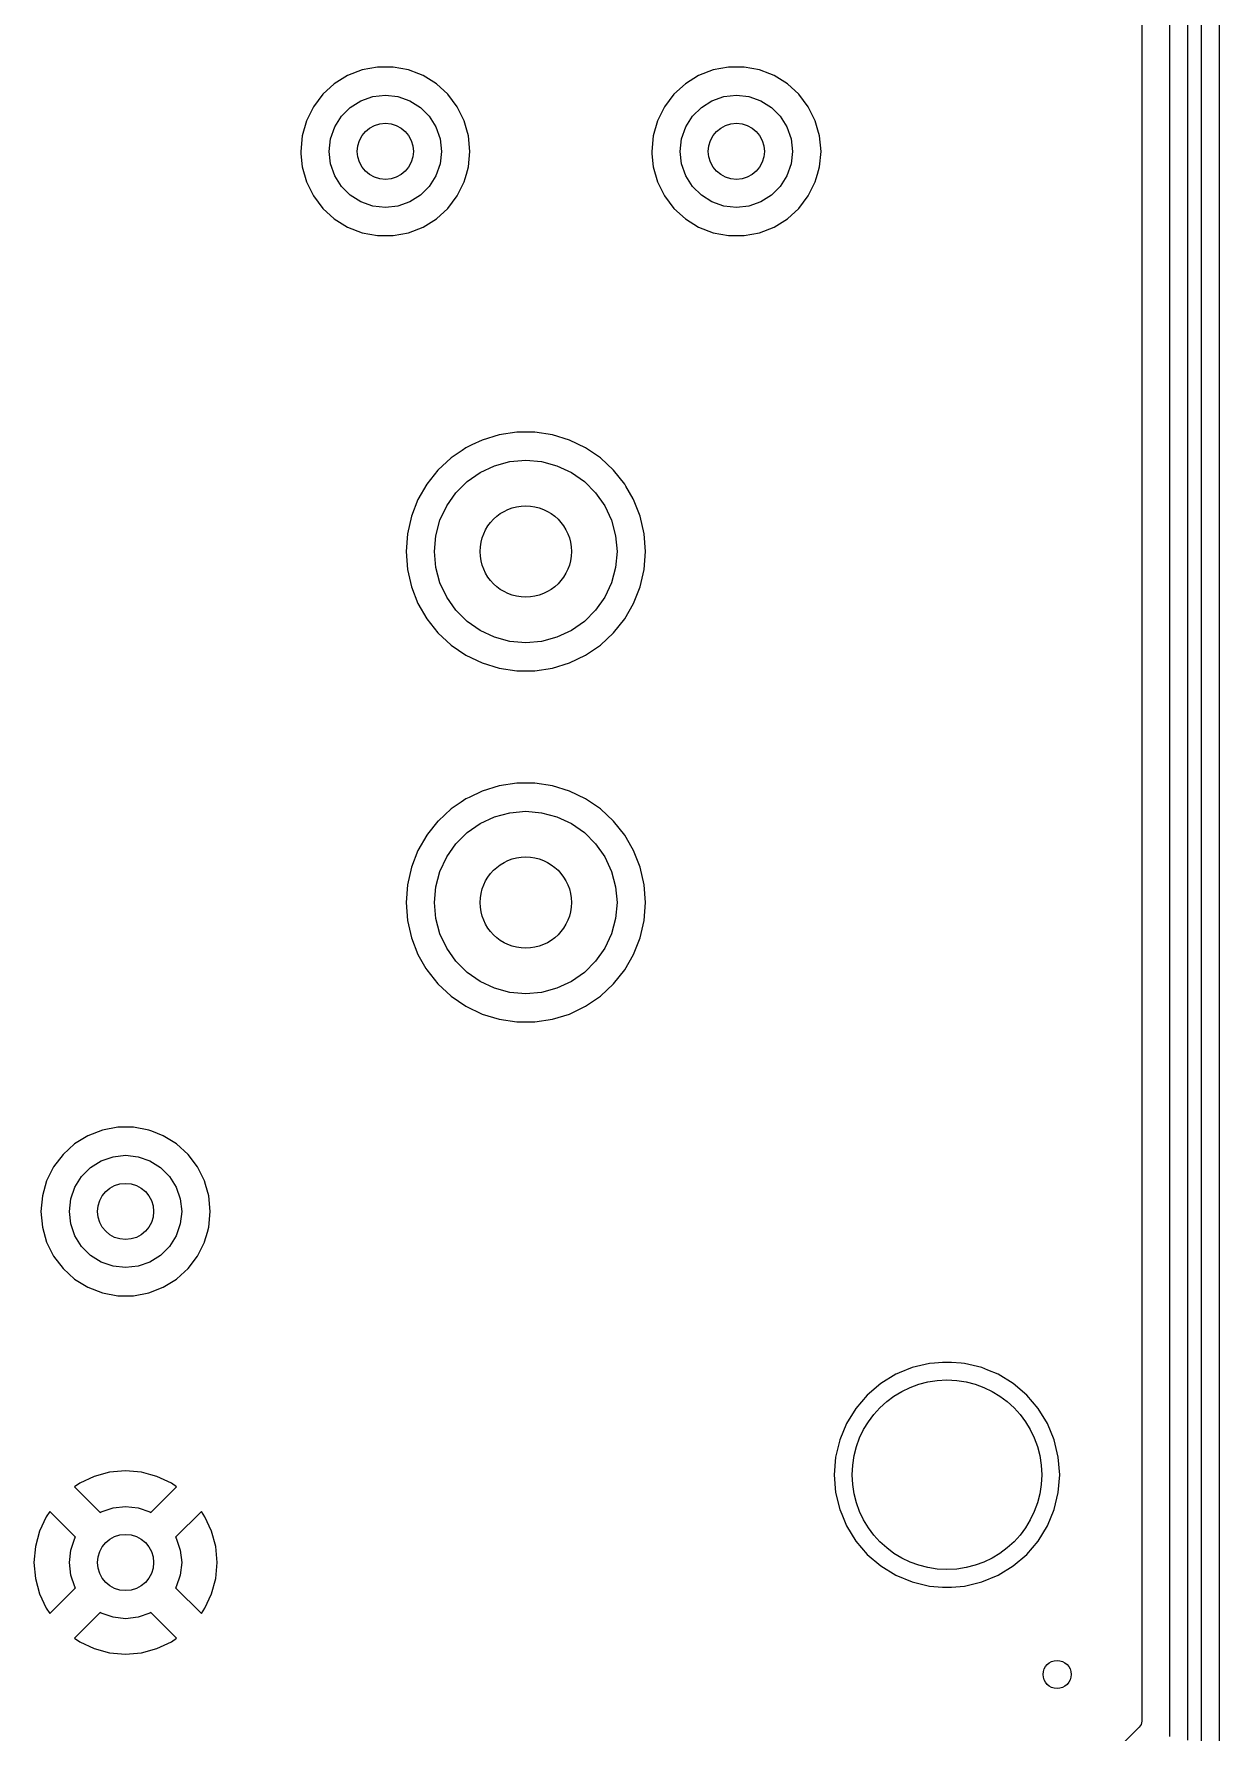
# Model space of a CAD drawing. Extents: x 0.79 to 7.48, y -4.92 to -0.79.
# Drawn here: x 6.098 to 6.763, y -2.642 to -1.69 of the extents above; entities that cross this region are included whole.
import ezdxf

# ---------------------------------------------------------------- set-up
doc = ezdxf.new("R2010")
doc.units = 0
doc.header["$MEASUREMENT"] = 0
doc.layers.add('BLACK', color=7, linetype='CONTINUOUS')

msp = doc.modelspace()

# ---------------------------------------------------------------- linework, layer by layer
at = {"layer": 'BLACK', "linetype": 'CONTINUOUS'}
for p, q in [((6.75295, -2.65209), (6.75295, -1.37421)), ((6.7628, -1.37394), (6.7628, -2.65413)), ((6.74508, -1.38701), (6.74508, -2.64679)), ((6.73524, -2.64475), (6.73524, -1.39193)), ((6.71947, -1.41258), (6.71947, -2.6362)), ((6.27412, -1.71342), (6.26667, -1.71803)), ((6.28229, -1.71025), (6.27412, -1.71342)), ((6.2909, -1.70864), (6.28229, -1.71025)), ((6.28229, -1.71025), (6.28229, -1.71025)), ((6.29966, -1.70864), (6.2909, -1.70864)), ((6.30827, -1.71025), (6.29966, -1.70864)), ((6.31402, -1.71248), (6.30827, -1.71025)), ((6.31643, -1.71342), (6.31402, -1.71248)), ((6.32388, -1.71803), (6.31643, -1.71342)), ((6.47097, -1.71342), (6.46352, -1.71803)), ((6.47914, -1.71025), (6.47097, -1.71342)), ((6.48775, -1.70864), (6.47914, -1.71025)), ((6.47914, -1.71025), (6.47914, -1.71025)), ((6.49651, -1.70864), (6.48775, -1.70864)), ((6.50512, -1.71025), (6.49651, -1.70864)), ((6.51087, -1.71248), (6.50512, -1.71025)), ((6.51328, -1.71342), (6.51087, -1.71248)), ((6.52073, -1.71803), (6.51328, -1.71342)), ((6.26667, -1.71803), (6.2602, -1.72393)), ((6.33035, -1.72393), (6.32388, -1.71803)), ((6.46352, -1.71803), (6.45705, -1.72393)), ((6.5272, -1.72393), (6.52073, -1.71803)), ((6.25492, -1.73092), (6.25101, -1.73876)), ((6.2602, -1.72393), (6.25492, -1.73092)), ((6.27065, -1.73627), (6.27564, -1.73128)), ((6.27564, -1.73128), (6.28161, -1.72753)), ((6.28161, -1.72753), (6.28827, -1.7252)), ((6.28827, -1.7252), (6.29528, -1.72441)), ((6.29528, -1.72441), (6.30228, -1.7252)), ((6.30228, -1.7252), (6.30894, -1.72753)), ((6.30894, -1.72753), (6.31491, -1.73128)), ((6.31491, -1.73128), (6.3199, -1.73627)), ((6.33563, -1.73092), (6.33035, -1.72393)), ((6.33954, -1.73876), (6.33563, -1.73092)), ((6.45177, -1.73092), (6.44786, -1.73876)), ((6.45705, -1.72393), (6.45177, -1.73092)), ((6.4675, -1.73627), (6.47249, -1.73128)), ((6.47249, -1.73128), (6.47846, -1.72753)), ((6.47846, -1.72753), (6.48512, -1.7252)), ((6.48512, -1.7252), (6.49213, -1.72441)), ((6.49213, -1.72441), (6.49913, -1.7252)), ((6.49913, -1.7252), (6.50579, -1.72753)), ((6.50579, -1.72753), (6.51176, -1.73128)), ((6.51176, -1.73128), (6.51675, -1.73627)), ((6.53248, -1.73092), (6.5272, -1.72393)), ((6.53639, -1.73876), (6.53248, -1.73092)), ((6.25101, -1.73876), (6.24862, -1.74718)), ((6.26457, -1.7489), (6.2669, -1.74224)), ((6.2669, -1.74224), (6.27065, -1.73627)), ((6.3199, -1.73627), (6.32365, -1.74224)), ((6.32365, -1.74224), (6.32598, -1.7489)), ((6.34103, -1.74402), (6.33954, -1.73876)), ((6.44786, -1.73876), (6.44547, -1.74718)), ((6.46142, -1.7489), (6.46375, -1.74224)), ((6.46375, -1.74224), (6.4675, -1.73627)), ((6.51675, -1.73627), (6.5205, -1.74224)), ((6.5205, -1.74224), (6.52283, -1.7489)), ((6.53788, -1.74402), (6.53639, -1.73876)), ((6.24862, -1.74718), (6.24781, -1.75591)), ((6.24862, -1.74718), (6.24862, -1.74718)), ((6.24862, -1.74718), (6.24862, -1.74718)), ((6.26378, -1.75591), (6.26457, -1.7489)), ((6.32598, -1.7489), (6.32677, -1.75591)), ((6.34193, -1.74718), (6.34103, -1.74402)), ((6.34274, -1.75591), (6.34193, -1.74718)), ((6.44547, -1.74718), (6.44466, -1.75591)), ((6.44547, -1.74718), (6.44547, -1.74718)), ((6.44547, -1.74718), (6.44547, -1.74718)), ((6.46063, -1.75591), (6.46142, -1.7489)), ((6.52283, -1.7489), (6.52362, -1.75591)), ((6.53878, -1.74718), (6.53788, -1.74402)), ((6.53959, -1.75591), (6.53878, -1.74718)), ((6.24781, -1.75591), (6.24794, -1.75737)), ((6.24794, -1.75737), (6.24862, -1.76463)), ((6.26457, -1.76291), (6.26378, -1.75591)), ((6.32677, -1.75591), (6.32598, -1.76291)), ((6.34193, -1.76463), (6.34274, -1.75591)), ((6.44466, -1.75591), (6.4448, -1.75737)), ((6.4448, -1.75737), (6.44547, -1.76463)), ((6.46142, -1.76291), (6.46063, -1.75591)), ((6.52362, -1.75591), (6.52283, -1.76291)), ((6.53878, -1.76463), (6.53959, -1.75591)), ((6.24862, -1.76463), (6.25101, -1.77305)), ((6.2669, -1.76957), (6.26457, -1.76291)), ((6.27065, -1.77554), (6.2669, -1.76957)), ((6.32365, -1.76957), (6.3199, -1.77554)), ((6.32598, -1.76291), (6.32365, -1.76957)), ((6.33954, -1.77305), (6.3401, -1.77107)), ((6.3401, -1.77107), (6.34076, -1.76875)), ((6.34076, -1.76875), (6.34193, -1.76463)), ((6.44547, -1.76463), (6.44786, -1.77305)), ((6.46375, -1.76957), (6.46142, -1.76291)), ((6.4675, -1.77554), (6.46375, -1.76957)), ((6.5205, -1.76957), (6.51675, -1.77554)), ((6.52283, -1.76291), (6.5205, -1.76957)), ((6.53639, -1.77305), (6.53695, -1.77107)), ((6.53695, -1.77107), (6.53761, -1.76875)), ((6.53761, -1.76875), (6.53878, -1.76463)), ((6.25101, -1.77305), (6.25492, -1.78089)), ((6.27564, -1.78053), (6.27065, -1.77554)), ((6.28161, -1.78428), (6.27564, -1.78053)), ((6.31491, -1.78053), (6.30894, -1.78428)), ((6.3199, -1.77554), (6.31491, -1.78053)), ((6.33563, -1.78089), (6.33954, -1.77305)), ((6.44786, -1.77305), (6.45177, -1.78089)), ((6.47249, -1.78053), (6.4675, -1.77554)), ((6.47846, -1.78428), (6.47249, -1.78053)), ((6.51176, -1.78053), (6.50579, -1.78428)), ((6.51675, -1.77554), (6.51176, -1.78053)), ((6.53248, -1.78089), (6.53639, -1.77305)), ((6.25492, -1.78089), (6.2602, -1.78788)), ((6.2602, -1.78788), (6.26667, -1.79378)), ((6.28827, -1.78661), (6.28161, -1.78428)), ((6.29528, -1.7874), (6.28827, -1.78661)), ((6.30228, -1.78661), (6.29528, -1.7874)), ((6.30894, -1.78428), (6.30228, -1.78661)), ((6.32388, -1.79378), (6.33035, -1.78788)), ((6.33035, -1.78788), (6.33563, -1.78089)), ((6.45177, -1.78089), (6.45705, -1.78788)), ((6.45705, -1.78788), (6.46352, -1.79378)), ((6.48512, -1.78661), (6.47846, -1.78428)), ((6.49213, -1.7874), (6.48512, -1.78661)), ((6.49913, -1.78661), (6.49213, -1.7874)), ((6.50579, -1.78428), (6.49913, -1.78661)), ((6.52073, -1.79378), (6.5272, -1.78788)), ((6.5272, -1.78788), (6.53248, -1.78089)), ((6.26667, -1.79378), (6.27412, -1.7984)), ((6.27412, -1.7984), (6.27412, -1.7984)), ((6.27412, -1.7984), (6.27412, -1.7984)), ((6.27412, -1.7984), (6.28229, -1.80156)), ((6.30827, -1.80156), (6.31643, -1.7984)), ((6.31643, -1.7984), (6.32388, -1.79378)), ((6.46352, -1.79378), (6.47097, -1.7984)), ((6.47097, -1.7984), (6.47097, -1.7984)), ((6.47097, -1.7984), (6.47097, -1.7984)), ((6.47097, -1.7984), (6.47914, -1.80156)), ((6.50512, -1.80156), (6.51328, -1.7984)), ((6.51328, -1.7984), (6.52073, -1.79378)), ((6.28229, -1.80156), (6.2909, -1.80317)), ((6.2909, -1.80317), (6.29966, -1.80317)), ((6.29966, -1.80317), (6.30827, -1.80156)), ((6.29966, -1.80317), (6.29966, -1.80317)), ((6.47914, -1.80156), (6.48775, -1.80317)), ((6.48775, -1.80317), (6.49651, -1.80317)), ((6.49651, -1.80317), (6.50512, -1.80156)), ((6.49651, -1.80317), (6.49651, -1.80317)), ((6.369, -1.91337), (6.35908, -1.91486)), ((6.37903, -1.91337), (6.369, -1.91337)), ((6.38896, -1.91486), (6.37903, -1.91337)), ((6.34045, -1.92217), (6.33832, -1.92362)), ((6.34379, -1.92056), (6.34045, -1.92217)), ((6.34949, -1.91782), (6.34379, -1.92056)), ((6.35908, -1.91486), (6.34949, -1.91782)), ((6.39854, -1.91782), (6.38896, -1.91486)), ((6.40758, -1.92217), (6.39854, -1.91782)), ((6.41587, -1.92783), (6.40758, -1.92217)), ((6.33216, -1.92783), (6.3248, -1.93465)), ((6.33832, -1.92362), (6.33216, -1.92783)), ((6.34843, -1.93599), (6.35651, -1.93222)), ((6.35651, -1.93222), (6.36513, -1.92991)), ((6.36513, -1.92991), (6.37402, -1.92913)), ((6.37402, -1.92913), (6.3829, -1.92991)), ((6.3829, -1.92991), (6.39152, -1.93222)), ((6.39152, -1.93222), (6.39961, -1.93599)), ((6.42323, -1.93465), (6.41587, -1.92783)), ((6.31854, -1.9425), (6.31353, -1.95119)), ((6.3248, -1.93465), (6.31854, -1.9425)), ((6.33481, -1.94742), (6.34112, -1.94111)), ((6.34112, -1.94111), (6.34843, -1.93599)), ((6.39961, -1.93599), (6.40691, -1.94111)), ((6.40691, -1.94111), (6.41322, -1.94742)), ((6.42949, -1.9425), (6.42323, -1.93465)), ((6.4302, -1.94373), (6.42949, -1.9425)), ((6.31353, -1.95119), (6.30986, -1.96053)), ((6.32969, -1.95472), (6.33481, -1.94742)), ((6.41322, -1.94742), (6.41834, -1.95472)), ((6.43428, -1.95079), (6.4302, -1.94373)), ((6.4345, -1.95119), (6.43428, -1.95079)), ((6.43817, -1.96053), (6.4345, -1.95119)), ((6.30986, -1.96053), (6.30763, -1.97031)), ((6.32592, -1.96281), (6.32969, -1.95472)), ((6.41834, -1.95472), (6.42211, -1.96281)), ((6.4404, -1.97031), (6.43817, -1.96053)), ((6.30763, -1.97031), (6.30688, -1.98031)), ((6.32361, -1.97143), (6.32592, -1.96281)), ((6.42211, -1.96281), (6.42442, -1.97143)), ((6.44115, -1.98031), (6.4404, -1.97031)), ((6.30688, -1.98031), (6.30763, -1.99032)), ((6.32283, -1.98031), (6.32361, -1.97143)), ((6.32361, -1.9892), (6.32283, -1.98031)), ((6.42442, -1.97143), (6.4252, -1.98031)), ((6.4252, -1.98031), (6.42442, -1.9892)), ((6.4404, -1.99032), (6.44115, -1.98031)), ((6.32592, -1.99782), (6.32361, -1.9892)), ((6.42442, -1.9892), (6.42211, -1.99782)), ((6.30763, -1.99032), (6.30986, -2.0001)), ((6.32969, -2.00591), (6.32592, -1.99782)), ((6.42211, -1.99782), (6.41834, -2.00591)), ((6.43817, -2.0001), (6.4404, -1.99032)), ((6.30986, -2.0001), (6.31353, -2.00944)), ((6.33481, -2.01321), (6.32969, -2.00591)), ((6.41834, -2.00591), (6.41322, -2.01321)), ((6.4345, -2.00944), (6.43817, -2.0001)), ((6.31353, -2.00944), (6.31854, -2.01813)), ((6.31854, -2.01813), (6.31854, -2.01813)), ((6.31854, -2.01813), (6.3248, -2.02598)), ((6.34112, -2.01952), (6.33481, -2.01321)), ((6.41322, -2.01321), (6.40691, -2.01952)), ((6.42323, -2.02598), (6.42949, -2.01813)), ((6.42949, -2.01813), (6.4345, -2.00944)), ((6.3248, -2.02598), (6.33216, -2.0328)), ((6.34843, -2.02464), (6.34112, -2.01952)), ((6.35651, -2.02841), (6.34843, -2.02464)), ((6.39961, -2.02464), (6.39152, -2.02841)), ((6.40691, -2.01952), (6.39961, -2.02464)), ((6.41587, -2.0328), (6.42323, -2.02598)), ((6.33216, -2.0328), (6.34045, -2.03846)), ((6.36513, -2.03072), (6.35651, -2.02841)), ((6.37402, -2.0315), (6.36513, -2.03072)), ((6.3829, -2.03072), (6.37402, -2.0315)), ((6.39152, -2.02841), (6.3829, -2.03072)), ((6.40758, -2.03846), (6.41587, -2.0328)), ((6.34045, -2.03846), (6.34949, -2.04281)), ((6.34949, -2.04281), (6.35908, -2.04577)), ((6.35908, -2.04577), (6.369, -2.04726)), ((6.37903, -2.04726), (6.38896, -2.04577)), ((6.38896, -2.04577), (6.39854, -2.04281)), ((6.39854, -2.04281), (6.40758, -2.03846)), ((6.369, -2.04726), (6.37903, -2.04726)), ((6.35908, -2.11171), (6.34949, -2.11467)), ((6.369, -2.11022), (6.35908, -2.11171)), ((6.37903, -2.11022), (6.369, -2.11022)), ((6.38896, -2.11171), (6.37903, -2.11022)), ((6.39854, -2.11467), (6.38896, -2.11171)), ((6.33782, -2.12081), (6.33216, -2.12468)), ((6.34045, -2.11902), (6.33782, -2.12081)), ((6.34222, -2.11817), (6.34045, -2.11902)), ((6.34949, -2.11467), (6.34222, -2.11817)), ((6.40758, -2.11902), (6.39854, -2.11467)), ((6.41587, -2.12468), (6.40758, -2.11902)), ((6.3248, -2.1315), (6.31896, -2.13882)), ((6.32503, -2.13129), (6.3248, -2.1315)), ((6.33216, -2.12468), (6.32503, -2.13129)), ((6.34112, -2.13796), (6.34843, -2.13284)), ((6.34843, -2.13284), (6.35651, -2.12907)), ((6.35651, -2.12907), (6.36513, -2.12676)), ((6.36513, -2.12676), (6.37402, -2.12598)), ((6.37402, -2.12598), (6.3829, -2.12676)), ((6.3829, -2.12676), (6.39152, -2.12907)), ((6.39152, -2.12907), (6.39961, -2.13284)), ((6.39961, -2.13284), (6.40691, -2.13796)), ((6.42323, -2.1315), (6.41587, -2.12468)), ((6.42949, -2.13935), (6.42323, -2.1315)), ((6.31854, -2.13935), (6.31353, -2.14804)), ((6.31896, -2.13882), (6.31854, -2.13935)), ((6.33481, -2.14427), (6.34112, -2.13796)), ((6.40691, -2.13796), (6.41322, -2.14427)), ((6.43375, -2.14673), (6.42949, -2.13935)), ((6.42949, -2.13935), (6.42949, -2.13935)), ((6.31353, -2.14804), (6.30986, -2.15738)), ((6.32592, -2.15966), (6.32969, -2.15157)), ((6.32969, -2.15157), (6.33481, -2.14427)), ((6.41322, -2.14427), (6.41834, -2.15157)), ((6.41834, -2.15157), (6.42211, -2.15966)), ((6.4345, -2.14804), (6.43375, -2.14673)), ((6.43817, -2.15738), (6.4345, -2.14804)), ((6.30986, -2.15738), (6.30763, -2.16716)), ((6.32361, -2.16828), (6.32592, -2.15966)), ((6.42211, -2.15966), (6.42442, -2.16828)), ((6.4404, -2.16716), (6.43817, -2.15738)), ((6.30763, -2.16716), (6.30688, -2.17717)), ((6.32283, -2.17717), (6.32361, -2.16828)), ((6.42442, -2.16828), (6.4252, -2.17717)), ((6.44115, -2.17717), (6.4404, -2.16716)), ((6.30688, -2.17717), (6.30763, -2.18717)), ((6.32361, -2.18605), (6.32283, -2.17717)), ((6.4252, -2.17717), (6.42442, -2.18605)), ((6.4404, -2.18717), (6.44115, -2.17717)), ((6.30763, -2.18717), (6.30986, -2.19695)), ((6.32592, -2.19467), (6.32361, -2.18605)), ((6.42442, -2.18605), (6.42211, -2.19467)), ((6.43817, -2.19695), (6.4404, -2.18717)), ((6.30986, -2.19695), (6.31353, -2.20629)), ((6.32969, -2.20276), (6.32592, -2.19467)), ((6.42211, -2.19467), (6.41834, -2.20276)), ((6.4345, -2.20629), (6.43817, -2.19695)), ((6.31353, -2.20629), (6.31803, -2.21409)), ((6.33481, -2.21006), (6.32969, -2.20276)), ((6.41834, -2.20276), (6.41322, -2.21006)), ((6.42949, -2.21498), (6.4345, -2.20629)), ((6.31803, -2.21409), (6.31854, -2.21498)), ((6.31854, -2.21498), (6.3248, -2.22283)), ((6.34112, -2.21637), (6.33481, -2.21006)), ((6.34843, -2.22149), (6.34112, -2.21637)), ((6.40691, -2.21637), (6.39961, -2.22149)), ((6.41322, -2.21006), (6.40691, -2.21637)), ((6.42323, -2.22283), (6.42949, -2.21498)), ((6.3248, -2.22283), (6.33216, -2.22965)), ((6.35651, -2.22526), (6.34843, -2.22149)), ((6.36513, -2.22757), (6.35651, -2.22526)), ((6.37402, -2.22835), (6.36513, -2.22757)), ((6.3829, -2.22757), (6.37402, -2.22835)), ((6.39152, -2.22526), (6.3829, -2.22757)), ((6.39961, -2.22149), (6.39152, -2.22526)), ((6.41587, -2.22965), (6.42323, -2.22283)), ((6.33216, -2.22965), (6.34045, -2.23531)), ((6.34045, -2.23531), (6.34949, -2.23966)), ((6.39854, -2.23966), (6.40758, -2.23531)), ((6.40758, -2.23531), (6.41587, -2.22965)), ((6.34949, -2.23966), (6.35908, -2.24262)), ((6.35908, -2.24262), (6.369, -2.24411)), ((6.369, -2.24411), (6.37903, -2.24411)), ((6.37903, -2.24411), (6.38896, -2.24262)), ((6.38896, -2.24262), (6.39854, -2.23966)), ((6.14523, -2.30313), (6.13662, -2.30474)), ((6.15399, -2.30313), (6.14523, -2.30313)), ((6.1626, -2.30474), (6.15399, -2.30313)), ((6.121, -2.31251), (6.11453, -2.31842)), ((6.12845, -2.3079), (6.121, -2.31251)), ((6.13662, -2.30474), (6.12845, -2.3079)), ((6.13662, -2.30474), (6.13662, -2.30474)), ((6.16435, -2.30542), (6.1626, -2.30474)), ((6.17076, -2.3079), (6.16435, -2.30542)), ((6.17821, -2.31251), (6.17076, -2.3079)), ((6.18468, -2.31842), (6.17821, -2.31251)), ((6.11453, -2.31842), (6.10925, -2.32541)), ((6.12997, -2.32577), (6.13594, -2.32202)), ((6.13594, -2.32202), (6.1426, -2.31969)), ((6.1426, -2.31969), (6.14961, -2.3189)), ((6.14961, -2.3189), (6.15661, -2.31969)), ((6.15661, -2.31969), (6.16327, -2.32202)), ((6.16327, -2.32202), (6.16924, -2.32577)), ((6.18996, -2.32541), (6.18468, -2.31842)), ((6.10925, -2.32541), (6.10535, -2.33325)), ((6.12123, -2.33673), (6.12498, -2.33076)), ((6.12498, -2.33076), (6.12997, -2.32577)), ((6.16924, -2.32577), (6.17423, -2.33076)), ((6.17423, -2.33076), (6.17798, -2.33673)), ((6.19387, -2.33325), (6.18996, -2.32541)), ((6.10295, -2.34167), (6.10214, -2.35039)), ((6.10535, -2.33325), (6.10295, -2.34167)), ((6.1189, -2.34339), (6.12123, -2.33673)), ((6.17798, -2.33673), (6.18031, -2.34339)), ((6.19445, -2.3353), (6.19387, -2.33325)), ((6.19626, -2.34167), (6.19445, -2.3353)), ((6.19707, -2.35039), (6.19626, -2.34167)), ((6.10214, -2.35039), (6.10295, -2.35912)), ((6.11811, -2.35039), (6.1189, -2.34339)), ((6.1189, -2.3574), (6.11811, -2.35039)), ((6.18031, -2.34339), (6.1811, -2.35039)), ((6.1811, -2.35039), (6.18031, -2.3574)), ((6.19626, -2.35912), (6.19707, -2.35039)), ((6.10295, -2.35912), (6.10535, -2.36754)), ((6.12123, -2.36406), (6.1189, -2.3574)), ((6.18031, -2.3574), (6.17798, -2.36406)), ((6.19546, -2.36195), (6.19626, -2.35912)), ((6.10535, -2.36754), (6.10925, -2.37538)), ((6.12498, -2.37003), (6.12123, -2.36406)), ((6.12997, -2.37502), (6.12498, -2.37003)), ((6.17423, -2.37003), (6.16924, -2.37502)), ((6.17798, -2.36406), (6.17423, -2.37003)), ((6.18996, -2.37538), (6.19387, -2.36754)), ((6.19387, -2.36754), (6.19392, -2.36735)), ((6.19392, -2.36735), (6.19546, -2.36195)), ((6.10925, -2.37538), (6.11453, -2.38237)), ((6.13594, -2.37877), (6.12997, -2.37502)), ((6.1426, -2.3811), (6.13594, -2.37877)), ((6.16327, -2.37877), (6.15661, -2.3811)), ((6.16924, -2.37502), (6.16327, -2.37877)), ((6.18468, -2.38237), (6.18996, -2.37538)), ((6.11453, -2.38237), (6.121, -2.38827)), ((6.121, -2.38827), (6.12845, -2.39288)), ((6.14961, -2.38189), (6.1426, -2.3811)), ((6.15661, -2.3811), (6.14961, -2.38189)), ((6.17076, -2.39288), (6.17821, -2.38827)), ((6.17821, -2.38827), (6.18052, -2.38617)), ((6.18052, -2.38617), (6.18468, -2.38237)), ((6.18468, -2.38237), (6.18468, -2.38237)), ((6.12845, -2.39288), (6.12845, -2.39288)), ((6.12845, -2.39288), (6.12845, -2.39288)), ((6.12845, -2.39288), (6.13662, -2.39605)), ((6.13662, -2.39605), (6.14523, -2.39766)), ((6.14523, -2.39766), (6.15399, -2.39766)), ((6.15399, -2.39766), (6.1626, -2.39605)), ((6.15399, -2.39766), (6.15399, -2.39766)), ((6.1626, -2.39605), (6.17076, -2.39288)), ((6.60035, -2.4356), (6.5907, -2.43792)), ((6.60331, -2.43537), (6.60035, -2.4356)), ((6.60776, -2.43502), (6.60331, -2.43537)), ((6.61271, -2.43502), (6.60776, -2.43502)), ((6.61827, -2.43546), (6.61271, -2.43502)), ((6.62012, -2.4356), (6.61827, -2.43546)), ((6.62977, -2.43792), (6.62012, -2.4356)), ((6.57308, -2.4469), (6.56554, -2.45334)), ((6.58154, -2.44171), (6.57308, -2.4469)), ((6.58203, -2.44151), (6.58154, -2.44171)), ((6.58345, -2.44093), (6.58203, -2.44151)), ((6.5907, -2.43792), (6.58345, -2.44093)), ((6.63311, -2.4393), (6.62977, -2.43792)), ((6.63893, -2.44171), (6.63311, -2.4393)), ((6.64739, -2.4469), (6.63893, -2.44171)), ((6.65493, -2.45334), (6.64739, -2.4469)), ((6.56554, -2.45334), (6.5591, -2.46088)), ((6.66137, -2.46088), (6.65493, -2.45334)), ((6.5591, -2.46088), (6.55392, -2.46934)), ((6.66655, -2.46934), (6.66137, -2.46088)), ((6.55392, -2.46934), (6.55012, -2.4785)), ((6.67035, -2.4785), (6.66655, -2.46934)), ((6.55012, -2.4785), (6.54781, -2.48814)), ((6.67266, -2.48814), (6.67035, -2.4785)), ((6.54781, -2.48814), (6.54703, -2.49803)), ((6.67344, -2.49803), (6.67266, -2.48814)), ((6.12392, -2.50275), (6.12104, -2.50476)), ((6.13203, -2.49897), (6.12392, -2.50275)), ((6.14068, -2.49665), (6.13203, -2.49897)), ((6.14961, -2.49587), (6.14068, -2.49665)), ((6.15853, -2.49665), (6.14961, -2.49587)), ((6.16369, -2.49803), (6.15853, -2.49665)), ((6.16718, -2.49897), (6.16369, -2.49803)), ((6.17529, -2.50275), (6.16718, -2.49897)), ((6.17817, -2.50476), (6.17529, -2.50275)), ((6.54703, -2.49803), (6.54781, -2.50792)), ((6.67266, -2.50792), (6.67344, -2.49803)), ((6.12104, -2.50476), (6.12104, -2.50476)), ((6.12104, -2.50476), (6.13545, -2.51917)), ((6.16376, -2.51917), (6.17817, -2.50476)), ((6.17817, -2.50476), (6.17817, -2.50476)), ((6.54781, -2.50792), (6.55012, -2.51756)), ((6.67035, -2.51756), (6.67266, -2.50792)), ((6.10511, -2.52156), (6.10133, -2.52967)), ((6.10712, -2.51868), (6.10511, -2.52156)), ((6.12153, -2.53309), (6.10712, -2.51868)), ((6.10712, -2.51868), (6.10712, -2.51868)), ((6.13545, -2.51917), (6.13594, -2.51887)), ((6.13594, -2.51887), (6.1426, -2.51654)), ((6.1426, -2.51654), (6.14961, -2.51575)), ((6.14961, -2.51575), (6.15661, -2.51654)), ((6.15661, -2.51654), (6.16327, -2.51887)), ((6.16327, -2.51887), (6.16376, -2.51917)), ((6.19209, -2.51868), (6.17768, -2.53309)), ((6.1941, -2.52156), (6.19209, -2.51868)), ((6.19788, -2.52967), (6.1941, -2.52156)), ((6.55012, -2.51756), (6.5512, -2.52016)), ((6.5512, -2.52016), (6.55392, -2.52673)), ((6.66655, -2.52673), (6.67035, -2.51756)), ((6.10133, -2.52967), (6.09901, -2.53832)), ((6.2002, -2.53832), (6.19788, -2.52967)), ((6.55392, -2.52673), (6.5591, -2.53518)), ((6.66137, -2.53518), (6.66655, -2.52673)), ((6.09901, -2.53832), (6.09823, -2.54724)), ((6.11811, -2.54724), (6.1189, -2.54024)), ((6.1189, -2.54024), (6.12123, -2.53358)), ((6.12123, -2.53358), (6.12153, -2.53309)), ((6.17768, -2.53309), (6.17798, -2.53358)), ((6.17798, -2.53358), (6.18031, -2.54024)), ((6.18031, -2.54024), (6.1811, -2.54724)), ((6.20098, -2.54724), (6.2002, -2.53832)), ((6.5591, -2.53518), (6.56554, -2.54273)), ((6.65493, -2.54273), (6.66137, -2.53518)), ((6.09823, -2.54724), (6.09901, -2.55617)), ((6.1189, -2.55425), (6.11811, -2.54724)), ((6.1811, -2.54724), (6.18031, -2.55425)), ((6.2002, -2.55617), (6.20098, -2.54724)), ((6.56554, -2.54273), (6.57308, -2.54917)), ((6.57308, -2.54917), (6.58154, -2.55435)), ((6.63893, -2.55435), (6.64739, -2.54917)), ((6.64739, -2.54917), (6.65493, -2.54273)), ((6.09901, -2.55617), (6.10133, -2.56482)), ((6.10712, -2.57581), (6.12153, -2.5614)), ((6.12123, -2.56091), (6.1189, -2.55425)), ((6.12153, -2.5614), (6.12123, -2.56091)), ((6.17798, -2.56091), (6.17768, -2.5614)), ((6.17768, -2.5614), (6.19209, -2.57581)), ((6.18031, -2.55425), (6.17798, -2.56091)), ((6.19788, -2.56482), (6.2002, -2.55617)), ((6.58154, -2.55435), (6.5907, -2.55814)), ((6.5907, -2.55814), (6.60035, -2.56046)), ((6.60035, -2.56046), (6.60776, -2.56104)), ((6.60776, -2.56104), (6.61271, -2.56104)), ((6.61271, -2.56104), (6.62012, -2.56046)), ((6.61271, -2.56104), (6.61271, -2.56104)), ((6.62012, -2.56046), (6.62977, -2.55814)), ((6.62977, -2.55814), (6.63893, -2.55435)), ((6.10133, -2.56482), (6.10511, -2.57293)), ((6.1941, -2.57293), (6.19788, -2.56482)), ((6.10511, -2.57293), (6.10712, -2.57581)), ((6.10712, -2.57581), (6.10712, -2.57581)), ((6.13545, -2.57532), (6.12104, -2.58973)), ((6.13594, -2.57562), (6.13545, -2.57532)), ((6.1426, -2.57795), (6.13594, -2.57562)), ((6.14961, -2.57874), (6.1426, -2.57795)), ((6.15661, -2.57795), (6.14961, -2.57874)), ((6.16327, -2.57562), (6.15661, -2.57795)), ((6.16376, -2.57532), (6.16327, -2.57562)), ((6.17817, -2.58973), (6.16376, -2.57532)), ((6.19209, -2.57581), (6.1941, -2.57293)), ((6.12104, -2.58973), (6.12392, -2.59174)), ((6.12104, -2.58973), (6.12104, -2.58973)), ((6.17529, -2.59174), (6.17817, -2.58973)), ((6.12392, -2.59174), (6.13203, -2.59552)), ((6.13203, -2.59552), (6.14068, -2.59784)), ((6.14068, -2.59784), (6.14961, -2.59862)), ((6.14961, -2.59862), (6.15853, -2.59784)), ((6.15853, -2.59784), (6.16718, -2.59552)), ((6.16718, -2.59552), (6.17529, -2.59174)), ((6.71947, -2.6362), (6.7191, -2.63806)), ((6.71804, -2.63965), (6.67358, -2.6841)), ((6.7191, -2.63806), (6.71804, -2.63965))]:
    msp.add_line(p, q, dxfattribs=at)
at = {"layer": 'BLACK'}
for centre, radius in [((6.29528, -1.75591), 0.015748), ((6.49213, -1.75591), 0.015748), ((6.37402, -1.98031), 0.025591), ((6.37402, -2.17717), 0.025591), ((6.14961, -2.35039), 0.015748), ((6.61024, -2.49803), 0.05315), ((6.14961, -2.54724), 0.015748), ((6.672, -2.61), 0.007874)]:
    msp.add_circle(centre, radius, dxfattribs=at)

doc.saveas('drawing.dxf')
